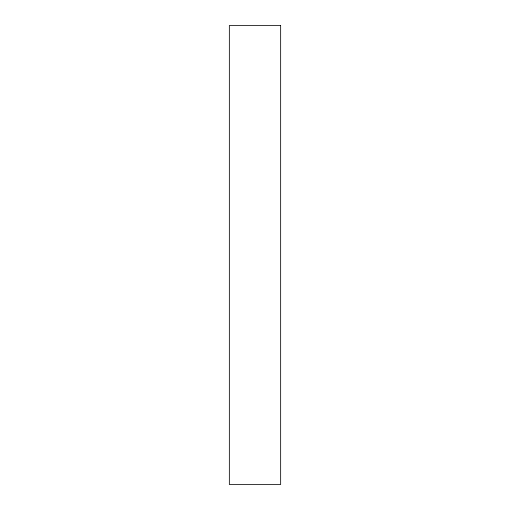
<?xml version="1.0" encoding="UTF-8"?>
<svg xmlns="http://www.w3.org/2000/svg" width="510" height="510" viewBox="0 0 510 510"><rect width="100%" height="100%" fill="white"/><g stroke="black" fill="none" stroke-linecap="round" stroke-linejoin="round"><path stroke-width="0.76" d="M280.653 25.5L229.347 25.5L229.347 484.5L280.653 484.5L280.653 25.5"/></g></svg>
